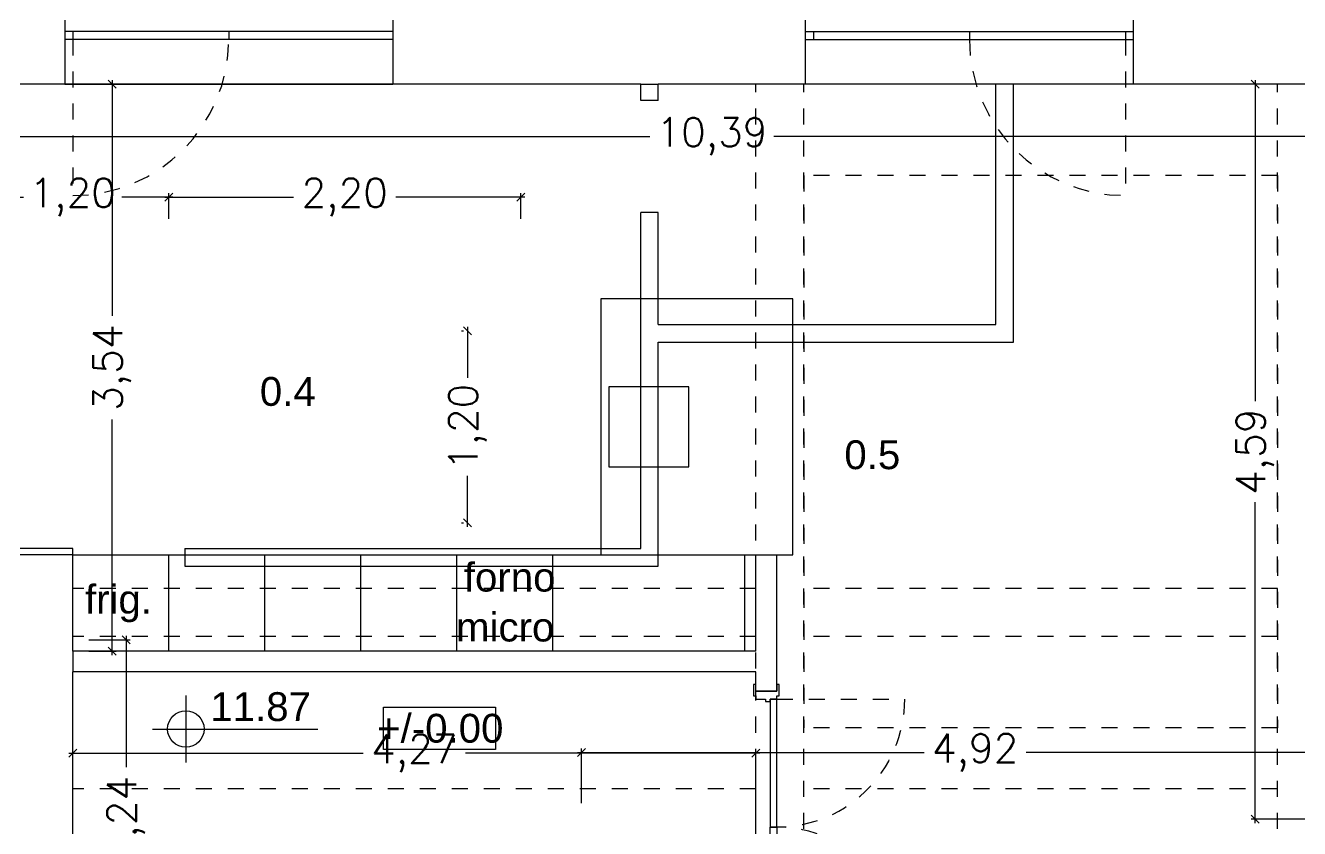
# Model space of a CAD drawing. Header units: millimetres. Extents: x 1778 to 2471, y 1406 to 1876.
# Drawn here: x 1835.94 to 1843.9, y 1650.25 to 1655.27 of the extents above; entities that cross this region are included whole.
import ezdxf
from ezdxf.enums import TextEntityAlignment as Align

# ---------------------------------------------------------------- set-up
doc = ezdxf.new("R2010")
doc.units = ezdxf.units.MM
doc.linetypes.add('DASHED', pattern=[19.05, 12.7, -6.35])
doc.linetypes.add('HIDDEN', pattern=[9.525, 6.35, -3.175])
for name, color, linetype in [('ARQ_CONSTRUIR_CORTE', 10, 'Continuous'), ('ARQ_CONSTRUIR_VISTA', 30, 'Continuous'), ('ARQ_CONTRUIR_VAOS', 40, 'Continuous'), ('ARQ_DEMOLIR_CORTE', 2, 'Continuous'), ('ARQ_EXISNTENTE_VISTA', 9, 'Continuous'), ('ARQ_EXISTENTE_CORTE', 6, 'Continuous'), ('ARQ_TEXTO', 3, 'Continuous')]:
    doc.layers.add(name, color=color, linetype=linetype)
doc.layers.add('ARQ_COTAS', color=5, linetype='Continuous', lineweight=0)
doc.styles.add('ROMA1_20', font='romans.shx', dxfattribs={"height": 0.18})
doc.styles.get("Standard").update_dxf_attribs({"font": 'arial.ttf'})
doc.dimstyles.new('1_100', dxfattribs={"dimscale": 0.5, "dimtxt": 0.1, "dimasz": 0.1, "dimexe": 0.05, "dimexo": 0.2, "dimgap": 0.09, "dimtad": 0, "dimzin": 0, "dimtxsty": 'ROMA1_20', "dimblk": 'OBLIQUE', "dimcen": 0.1, "dimdle": 0.05, "dimazin": 0, "dimtfac": 1, "dimtofl": 0, "dimtmove": 1, "dimatfit": 3, "dimldrblk": 'DOTSMALL', "dimfxl": 0.075, "dimtolj": 1, "dimtzin": 0, "dimarcsym": 0})

# ---------------------------------------------------------------- blocks, each defined once
blk = doc.blocks.new('_Oblique')
at = {"color": 0, "linetype": 'ByBlock', "lineweight": -2}
blk.add_line((-0.5, -0.5), (0.5, 0.5), dxfattribs=at)
blk = doc.blocks.new('*D125')
at = {"layer": 'ARQ_COTAS', "color": 0, "lineweight": -2}
for p, q in [((1843.6194, 1654.9227), (1843.6194, 1652.9177)), ((1845.32, 1654.8977), (1843.5944, 1654.8977)), ((1843.6194, 1650.2827), (1843.6194, 1652.2877)), ((1844.1, 1650.3077), (1843.5944, 1650.3077))]:
    blk.add_line(p, q, dxfattribs=at)
at = {"layer": 'Defpoints', "color": 0}
for p in [(1843.6194, 1654.8977), (1845.42, 1654.8977), (1844.2, 1650.3077)]:
    blk.add_point(p, dxfattribs=at)
at = {"layer": 'ARQ_COTAS', "color": 0, "linetype": 'ByBlock', "lineweight": -2, "xscale": 0.05, "yscale": 0.05, "zscale": 0.05}
for p, rotation in [((1843.6194, 1654.8977), 90), ((1843.6194, 1650.3077), 270)]:
    blk.add_blockref('_Oblique', p, dxfattribs=dict(at, rotation=rotation))
at = {"layer": 'ARQ_COTAS', "color": 0, "insert": (1843.6194, 1652.6027), "char_height": 0.18, "attachment_point": 5, "rotation": 90, "style": 'ROMA1_20'}
blk.add_mtext('\\A1;4,59', dxfattribs=at)
blk = doc.blocks.new('_DOTSMALL')
at = {"color": 0, "linetype": 'ByBlock', "const_width": 0.5}
blk.add_lwpolyline([(-0.0625, 0, 1), (0.0625, 0, 1)], format="xyb", close=True, dxfattribs=at)
blk = doc.blocks.new('*D139')
at = {"layer": 'ARQ_COTAS', "color": 0, "lineweight": -2}
for p, q in [((1836.476, 1654.9227), (1836.476, 1653.4513)), ((1836.33, 1654.8977), (1836.501, 1654.8977)), ((1836.476, 1651.3327), (1836.476, 1652.8041)), ((1836.33, 1651.3577), (1836.501, 1651.3577))]:
    blk.add_line(p, q, dxfattribs=at)
at = {"layer": 'Defpoints', "color": 0}
for p in [(1836.23, 1654.8977), (1836.476, 1654.8977), (1836.23, 1651.3577)]:
    blk.add_point(p, dxfattribs=at)
at = {"layer": 'ARQ_COTAS', "color": 0, "linetype": 'ByBlock', "lineweight": -2, "xscale": 0.05, "yscale": 0.05, "zscale": 0.05}
for p, rotation in [((1836.476, 1654.8977), 90), ((1836.476, 1651.3577), 270)]:
    blk.add_blockref('_Oblique', p, dxfattribs=dict(at, rotation=rotation))
at = {"layer": 'ARQ_COTAS', "color": 0, "insert": (1836.476, 1653.1277), "char_height": 0.18, "attachment_point": 5, "rotation": 90, "style": 'ROMA1_20'}
blk.add_mtext('\\A1;3,54', dxfattribs=at)
blk = doc.blocks.new('*D141')
at = {"layer": 'ARQ_COTAS', "color": 0, "lineweight": -2}
for p, q in [((1835.03, 1655.0394), (1835.03, 1654.5468)), ((1845.42, 1654.7894), (1845.42, 1654.5468)), ((1835.005, 1654.5718), (1839.8371, 1654.5718)), ((1845.445, 1654.5718), (1840.6129, 1654.5718))]:
    blk.add_line(p, q, dxfattribs=at)
at = {"layer": 'Defpoints', "color": 0}
for p in [(1835.03, 1655.1394), (1845.42, 1654.8894), (1845.42, 1654.5718)]:
    blk.add_point(p, dxfattribs=at)
at = {"layer": 'ARQ_COTAS', "color": 0, "linetype": 'ByBlock', "lineweight": -2, "xscale": 0.05, "yscale": 0.05, "zscale": 0.05, "rotation": 180}
blk.add_blockref('_Oblique', (1835.03, 1654.5718), dxfattribs=at)
at = {"layer": 'ARQ_COTAS', "color": 0, "linetype": 'ByBlock', "lineweight": -2, "xscale": 0.05, "yscale": 0.05, "zscale": 0.05}
blk.add_blockref('_Oblique', (1845.42, 1654.5718), dxfattribs=at)
at = {"layer": 'ARQ_COTAS', "color": 0, "insert": (1840.225, 1654.5718), "char_height": 0.18, "attachment_point": 5, "style": 'ROMA1_20'}
blk.add_mtext('\\A1;10,39', dxfattribs=at)
blk = doc.blocks.new('*D143')
at = {"layer": 'ARQ_COTAS', "color": 0, "lineweight": -2}
for p, q in [((1836.33, 1651.4277), (1836.5886, 1651.4277)), ((1836.5636, 1651.4527), (1836.5636, 1650.6313)), ((1836.5636, 1649.1627), (1836.5636, 1649.9841)), ((1836.33, 1649.1877), (1836.5886, 1649.1877))]:
    blk.add_line(p, q, dxfattribs=at)
at = {"layer": 'Defpoints', "color": 0}
for p in [(1836.23, 1651.4277), (1836.23, 1649.1877), (1836.5636, 1649.1877)]:
    blk.add_point(p, dxfattribs=at)
at = {"layer": 'ARQ_COTAS', "color": 0, "linetype": 'ByBlock', "lineweight": -2, "xscale": 0.05, "yscale": 0.05, "zscale": 0.05}
for p, rotation in [((1836.5636, 1651.4277), 90), ((1836.5636, 1649.1877), 270)]:
    blk.add_blockref('_Oblique', p, dxfattribs=dict(at, rotation=rotation))
at = {"layer": 'ARQ_COTAS', "color": 0, "insert": (1836.5636, 1650.3077), "char_height": 0.18, "attachment_point": 5, "rotation": 90, "style": 'ROMA1_20'}
blk.add_mtext('\\A1;2,24', dxfattribs=at)
blk = doc.blocks.new('*D182')
at = {"layer": 'ARQ_COTAS', "color": 0, "lineweight": -2}
for p, q in [((1839.385, 1650.7236), (1841.5507, 1650.7236)), ((1839.41, 1650.4077), (1839.41, 1650.7486)), ((1844.355, 1650.7236), (1842.1893, 1650.7236)), ((1844.33, 1650.4077), (1844.33, 1650.7486))]:
    blk.add_line(p, q, dxfattribs=at)
at = {"layer": 'Defpoints', "color": 0}
for p in [(1844.33, 1650.7236), (1839.41, 1650.3077), (1844.33, 1650.3077)]:
    blk.add_point(p, dxfattribs=at)
at = {"layer": 'ARQ_COTAS', "color": 0, "linetype": 'ByBlock', "lineweight": -2, "xscale": 0.05, "yscale": 0.05, "zscale": 0.05, "rotation": 180}
blk.add_blockref('_Oblique', (1839.41, 1650.7236), dxfattribs=at)
at = {"layer": 'ARQ_COTAS', "color": 0, "linetype": 'ByBlock', "lineweight": -2, "xscale": 0.05, "yscale": 0.05, "zscale": 0.05}
blk.add_blockref('_Oblique', (1844.33, 1650.7236), dxfattribs=at)
at = {"layer": 'ARQ_COTAS', "color": 0, "insert": (1841.87, 1650.7236), "char_height": 0.18, "attachment_point": 5, "style": 'ROMA1_20'}
blk.add_mtext('\\A1;4,92', dxfattribs=at)
blk = doc.blocks.new('*D184')
at = {"layer": 'ARQ_COTAS', "color": 0, "lineweight": -2}
for p, q in [((1836.205, 1650.7192), (1838.0457, 1650.7192)), ((1836.23, 1650.3727), (1836.23, 1650.7442)), ((1840.525, 1650.7192), (1838.6843, 1650.7192)), ((1840.5, 1649.3977), (1840.5, 1650.7442))]:
    blk.add_line(p, q, dxfattribs=at)
at = {"layer": 'Defpoints', "color": 0}
for p in [(1836.23, 1650.7192), (1836.23, 1650.2727), (1840.5, 1649.2977)]:
    blk.add_point(p, dxfattribs=at)
at = {"layer": 'ARQ_COTAS', "color": 0, "linetype": 'ByBlock', "lineweight": -2, "xscale": 0.05, "yscale": 0.05, "zscale": 0.05, "rotation": 180}
blk.add_blockref('_Oblique', (1836.23, 1650.7192), dxfattribs=at)
at = {"layer": 'ARQ_COTAS', "color": 0, "linetype": 'ByBlock', "lineweight": -2, "xscale": 0.05, "yscale": 0.05, "zscale": 0.05}
blk.add_blockref('_Oblique', (1840.5, 1650.7192), dxfattribs=at)
at = {"layer": 'ARQ_COTAS', "color": 0, "insert": (1838.365, 1650.7192), "char_height": 0.18, "attachment_point": 5, "style": 'ROMA1_20'}
blk.add_mtext('\\A1;4,27', dxfattribs=at)
blk = doc.blocks.new('*D253')
at = {"layer": 'ARQ_COTAS', "color": 0, "lineweight": -2}
for p, q in [((1838.6602, 1653.3577), (1838.6732, 1653.3577)), ((1838.6982, 1653.3827), (1838.6982, 1653.0641)), ((1838.6982, 1652.1327), (1838.6982, 1652.4513)), ((1838.6602, 1652.1577), (1838.6732, 1652.1577))]:
    blk.add_line(p, q, dxfattribs=at)
at = {"layer": 'Defpoints', "color": 0}
for p in [(1838.6982, 1653.3577), (1838.7602, 1653.3577), (1838.7602, 1652.1577)]:
    blk.add_point(p, dxfattribs=at)
at = {"layer": 'ARQ_COTAS', "color": 0, "linetype": 'ByBlock', "lineweight": -2, "xscale": 0.05, "yscale": 0.05, "zscale": 0.05}
for p, rotation in [((1838.6982, 1653.3577), 90), ((1838.6982, 1652.1577), 270)]:
    blk.add_blockref('_Oblique', p, dxfattribs=dict(at, rotation=rotation))
at = {"layer": 'ARQ_COTAS', "color": 0, "insert": (1838.6982, 1652.7577), "char_height": 0.18, "attachment_point": 5, "rotation": 90, "style": 'ROMA1_20'}
blk.add_mtext('\\A1;1,20', dxfattribs=at)
blk = doc.blocks.new('*D254')
at = {"layer": 'ARQ_COTAS', "color": 0, "lineweight": -2}
for p, q in [((1835.605, 1654.1921), (1835.9236, 1654.1921)), ((1835.63, 1654.0577), (1835.63, 1654.2171)), ((1836.855, 1654.1921), (1836.5364, 1654.1921)), ((1836.83, 1654.0577), (1836.83, 1654.2171))]:
    blk.add_line(p, q, dxfattribs=at)
at = {"layer": 'Defpoints', "color": 0}
for p in [(1835.63, 1654.1921), (1835.63, 1653.9577), (1836.83, 1653.9577)]:
    blk.add_point(p, dxfattribs=at)
at = {"layer": 'ARQ_COTAS', "color": 0, "linetype": 'ByBlock', "lineweight": -2, "xscale": 0.05, "yscale": 0.05, "zscale": 0.05, "rotation": 180}
blk.add_blockref('_Oblique', (1835.63, 1654.1921), dxfattribs=at)
at = {"layer": 'ARQ_COTAS', "color": 0, "linetype": 'ByBlock', "lineweight": -2, "xscale": 0.05, "yscale": 0.05, "zscale": 0.05}
blk.add_blockref('_Oblique', (1836.83, 1654.1921), dxfattribs=at)
at = {"layer": 'ARQ_COTAS', "color": 0, "insert": (1836.23, 1654.1921), "char_height": 0.18, "attachment_point": 5, "style": 'ROMA1_20'}
blk.add_mtext('\\A1;1,20', dxfattribs=at)
blk = doc.blocks.new('*D255')
at = {"layer": 'ARQ_COTAS', "color": 0, "lineweight": -2}
for p, q in [((1836.805, 1654.1921), (1837.6107, 1654.1921)), ((1836.83, 1654.0577), (1836.83, 1654.2171)), ((1839.055, 1654.1921), (1838.2493, 1654.1921)), ((1839.03, 1654.0577), (1839.03, 1654.2171))]:
    blk.add_line(p, q, dxfattribs=at)
at = {"layer": 'Defpoints', "color": 0}
for p in [(1839.03, 1654.1921), (1836.83, 1653.9577), (1839.03, 1653.9577)]:
    blk.add_point(p, dxfattribs=at)
at = {"layer": 'ARQ_COTAS', "color": 0, "linetype": 'ByBlock', "lineweight": -2, "xscale": 0.05, "yscale": 0.05, "zscale": 0.05, "rotation": 180}
blk.add_blockref('_Oblique', (1836.83, 1654.1921), dxfattribs=at)
at = {"layer": 'ARQ_COTAS', "color": 0, "linetype": 'ByBlock', "lineweight": -2, "xscale": 0.05, "yscale": 0.05, "zscale": 0.05}
blk.add_blockref('_Oblique', (1839.03, 1654.1921), dxfattribs=at)
at = {"layer": 'ARQ_COTAS', "color": 0, "insert": (1837.93, 1654.1921), "char_height": 0.18, "attachment_point": 5, "style": 'ROMA1_20'}
blk.add_mtext('\\A1;2,20', dxfattribs=at)

msp = doc.modelspace()

# ---------------------------------------------------------------- linework, layer by layer
at = {"layer": 'ARQ_CONSTRUIR_CORTE'}
for p, q in [((1836.18, 1655.3277), (1836.18, 1654.8977)), ((1838.23, 1655.3277), (1838.23, 1654.8977)), ((1840.81, 1654.8977), (1840.81, 1655.3277)), ((1842.86, 1654.8977), (1842.86, 1655.3277)), ((1839.78, 1654.8977), (1839.89, 1654.8977)), ((1836.23, 1651.9577), (1835.73, 1651.9577)), ((1836.23, 1651.9577), (1840.63, 1651.9577)), ((1836.83, 1651.3577), (1836.83, 1651.9577)), ((1837.43, 1651.3577), (1837.43, 1651.9577)), ((1838.03, 1651.3577), (1838.03, 1651.9577)), ((1838.63, 1651.3577), (1838.63, 1651.9577)), ((1839.23, 1651.3577), (1839.23, 1651.9577)), ((1840.43, 1651.3577), (1840.43, 1651.9577)), ((1840.5, 1651.3577), (1840.5, 1651.9577)), ((1840.63, 1651.3577), (1840.63, 1651.9577)), ((1840.5, 1651.3577), (1836.23, 1651.3577)), ((1840.63, 1651.1077), (1840.63, 1651.3577)), ((1840.5, 1651.2277), (1836.23, 1651.2277)), ((1840.5, 1651.1077), (1840.5, 1651.2277)), ((1840.5, 1651.1077), (1840.63, 1651.1077))]:
    msp.add_line(p, q, dxfattribs=at)
at = {"layer": 'ARQ_CONSTRUIR_VISTA'}
for p, q in [((1836.18, 1654.8977), (1838.23, 1654.8977)), ((1842.86, 1654.8977), (1840.81, 1654.8977)), ((1840.73, 1653.5577), (1839.53, 1653.5577)), ((1839.53, 1653.5577), (1839.53, 1651.9577)), ((1840.73, 1651.9577), (1840.73, 1653.5577)), ((1840.63, 1651.9577), (1840.73, 1651.9577))]:
    msp.add_line(p, q, dxfattribs=at)
at = {"layer": 'ARQ_CONSTRUIR_VISTA', "linetype": 'DASHED', "ltscale": 0.005}
for p, q in [((1843.76, 1654.3277), (1840.8, 1654.3277)), ((1840.8, 1654.3277), (1840.8, 1650.8777)), ((1843.76, 1654.3277), (1843.76, 1650.8777)), ((1843.76, 1650.8777), (1840.8, 1650.8777))]:
    msp.add_line(p, q, dxfattribs=at)
at = {"layer": 'ARQ_CONSTRUIR_VISTA'}
msp.add_lwpolyline([(1839.58, 1652.5077), (1840.08, 1652.5077), (1840.08, 1653.0077), (1839.58, 1653.0077)], close=True, dxfattribs=at)
at = {"layer": 'ARQ_CONTRUIR_VAOS'}
for p, q in [((1838.23, 1655.2277), (1836.18, 1655.2277)), ((1836.23, 1655.2277), (1836.23, 1655.1777)), ((1837.205, 1655.2277), (1837.205, 1655.1777)), ((1840.81, 1655.2277), (1842.86, 1655.2277)), ((1840.86, 1655.2277), (1840.86, 1655.1777)), ((1841.835, 1655.2277), (1841.835, 1655.1777)), ((1842.81, 1655.2277), (1842.81, 1655.1777)), ((1838.23, 1655.1777), (1836.18, 1655.1777)), ((1840.81, 1655.1777), (1842.86, 1655.1777))]:
    msp.add_line(p, q, dxfattribs=at)
at = {"layer": 'ARQ_CONTRUIR_VAOS', "linetype": 'HIDDEN', "ltscale": 0.01}
for p, q in [((1836.23, 1655.1777), (1836.23, 1654.2027)), ((1842.81, 1655.1777), (1842.81, 1654.2027)), ((1840.63, 1651.0577), (1841.43, 1651.0577))]:
    msp.add_line(p, q, dxfattribs=at)
at = {"layer": 'ARQ_CONTRUIR_VAOS'}
for points in [[(1840.485, 1651.1477), (1840.485, 1651.0777), (1840.5, 1651.0777), (1840.5, 1651.0577), (1840.56, 1651.0577), (1840.56, 1651.0427), (1840.59, 1651.0427), (1840.59, 1651.0577), (1840.63, 1651.0577), (1840.63, 1651.0777), (1840.645, 1651.0777), (1840.645, 1651.1477), (1840.63, 1651.1477), (1840.63, 1651.1077), (1840.5, 1651.1077), (1840.5, 1651.1477)], [(1840.59, 1651.0577), (1840.59, 1650.2577), (1840.63, 1650.2577), (1840.63, 1651.0577)], [(1840.59, 1649.4577), (1840.59, 1650.2577), (1840.63, 1650.2577), (1840.63, 1649.4577)]]:
    msp.add_lwpolyline(points, close=True, dxfattribs=at)
at = {"layer": 'ARQ_CONTRUIR_VAOS', "linetype": 'HIDDEN', "ltscale": 0.01}
for centre, radius, start, end in [((1836.23, 1655.1777), 0.975, 270, 0), ((1842.81, 1655.1777), 0.975, 180, 270), ((1840.63, 1651.0577), 0.8, 267.13402, 0), ((1840.63, 1649.4577), 0.8, 0, 92.86598)]:
    msp.add_arc(centre, radius, start, end, dxfattribs=at)
at = {"layer": 'ARQ_DEMOLIR_CORTE'}
for p, q in [((1838.23, 1654.8977), (1836.18, 1654.8977)), ((1839.78, 1654.7977), (1839.78, 1654.8977)), ((1839.89, 1654.7977), (1839.89, 1654.8977)), ((1842, 1654.8977), (1840.81, 1654.8977)), ((1842, 1653.3977), (1842, 1654.8977)), ((1842.11, 1653.2877), (1842.11, 1654.8977)), ((1842.86, 1654.8977), (1842.11, 1654.8977)), ((1839.89, 1654.7977), (1839.78, 1654.7977)), ((1839.78, 1651.9977), (1839.78, 1654.0977)), ((1839.89, 1654.0977), (1839.78, 1654.0977)), ((1839.89, 1653.3977), (1839.89, 1654.0977)), ((1839.89, 1653.3977), (1842, 1653.3977)), ((1839.89, 1653.2877), (1842.11, 1653.2877)), ((1839.89, 1651.8877), (1839.89, 1653.2877)), ((1836.23, 1651.9977), (1835.73, 1651.9977)), ((1836.23, 1651.9577), (1836.23, 1651.9977)), ((1836.93, 1651.9977), (1839.78, 1651.9977)), ((1836.93, 1651.9977), (1836.93, 1651.8877)), ((1836.93, 1651.8877), (1839.89, 1651.8877)), ((1836.23, 1651.3577), (1836.23, 1651.2277))]:
    msp.add_line(p, q, dxfattribs=at)
at = {"layer": 'ARQ_EXISNTENTE_VISTA', "linetype": 'DASHED', "ltscale": 0.005}
for p, q in [((1840.5, 1647.0477), (1840.5, 1654.8977)), ((1840.8, 1647.0477), (1840.8, 1654.8977)), ((1843.76, 1647.0477), (1843.76, 1654.8977)), ((1840.5, 1651.7477), (1836.23, 1651.7477)), ((1843.76, 1651.7477), (1840.8, 1651.7477)), ((1840.5, 1651.4477), (1836.23, 1651.4477)), ((1843.76, 1651.4477), (1840.8, 1651.4477)), ((1840.5, 1650.4977), (1836.23, 1650.4977)), ((1843.76, 1650.4977), (1840.8, 1650.4977))]:
    msp.add_line(p, q, dxfattribs=at)
at = {"layer": 'ARQ_EXISTENTE_CORTE'}
for p, q in [((1836.18, 1654.8977), (1835.03, 1654.8977)), ((1839.78, 1654.8977), (1838.23, 1654.8977)), ((1840.81, 1654.8977), (1839.89, 1654.8977)), ((1845.42, 1654.8977), (1842.86, 1654.8977)), ((1836.23, 1651.3577), (1836.23, 1651.9577)), ((1836.23, 1650.1983), (1836.23, 1651.2277))]:
    msp.add_line(p, q, dxfattribs=at)
at = {"layer": 'ARQ_TEXTO'}
for p, q in [((1836.937, 1651.0797), (1836.937, 1650.6615)), ((1836.7278, 1650.8706), (1837.7622, 1650.8706))]:
    msp.add_line(p, q, dxfattribs=at)
msp.add_lwpolyline([(1838.1727, 1651.0073), (1838.8718, 1651.0073), (1838.8718, 1650.7424), (1838.1727, 1650.7424)], close=True, dxfattribs=at)
msp.add_circle((1836.937, 1650.8706), 0.114, dxfattribs=at)

# ---------------------------------------------------------------- texts
at = {"layer": 'ARQ_CONSTRUIR_VISTA'}
for s, p in [('0.4', (1837.3996, 1652.8893)), ('0.5', (1841.0528, 1652.4938)), ('forno', (1838.6745, 1651.7292)), ('frig.', (1836.3066, 1651.5911)), ('micro', (1838.6257, 1651.4174))]:
    msp.add_text(s, height=0.18, dxfattribs=at).set_placement(p)
at = {"layer": 'ARQ_TEXTO'}
for s, p in [('11.87', (1837.4047, 1651.0104)), ('+/-0.00', (1838.5273, 1650.8754))]:
    msp.add_text(s, height=0.18, dxfattribs=at).set_placement(p, align=Align.MIDDLE_CENTER)

# ---------------------------------------------------------------- dimensions: what is measured, and where the dimension line sits
at = {"layer": 'ARQ_COTAS'}
for base, p1, p2, picture, middle in [((1845.42, 1654.5718), (1835.03, 1655.1394), (1845.42, 1654.8894), '*D141', (1840.225, 1654.5718)), ((1835.63, 1654.1921), (1836.83, 1653.9577), (1835.63, 1653.9577), '*D254', (1836.23, 1654.1921)), ((1839.03, 1654.1921), (1836.83, 1653.9577), (1839.03, 1653.9577), '*D255', (1837.93, 1654.1921)), ((1836.23, 1650.7192), (1840.5, 1649.2977), (1836.23, 1650.2727), '*D184', (1838.365, 1650.7192)), ((1844.33, 1650.7236), (1839.41, 1650.3077), (1844.33, 1650.3077), '*D182', (1841.87, 1650.7236))]:
    dim = msp.add_linear_dim(base=base, p1=p1, p2=p2, dimstyle='1_100', dxfattribs=at)
    dim.commit()
    dim.dimension.update_dxf_attribs({"geometry": picture, "text_midpoint": middle})
for base, p1, p2, picture, middle in [((1836.476, 1654.8977), (1836.23, 1651.3577), (1836.23, 1654.8977), '*D139', (1836.476, 1653.1277)), ((1843.6194, 1654.8977), (1844.2, 1650.3077), (1845.42, 1654.8977), '*D125', (1843.6194, 1652.6027)), ((1838.6982, 1653.3577), (1838.7602, 1652.1577), (1838.7602, 1653.3577), '*D253', (1838.6982, 1652.7577)), ((1836.5636, 1649.1877), (1836.23, 1651.4277), (1836.23, 1649.1877), '*D143', (1836.5636, 1650.3077))]:
    dim = msp.add_linear_dim(base=base, p1=p1, p2=p2, angle=90, dimstyle='1_100', dxfattribs=at)
    dim.commit()
    dim.dimension.update_dxf_attribs({"geometry": picture, "text_midpoint": middle})

doc.saveas('drawing.dxf')
